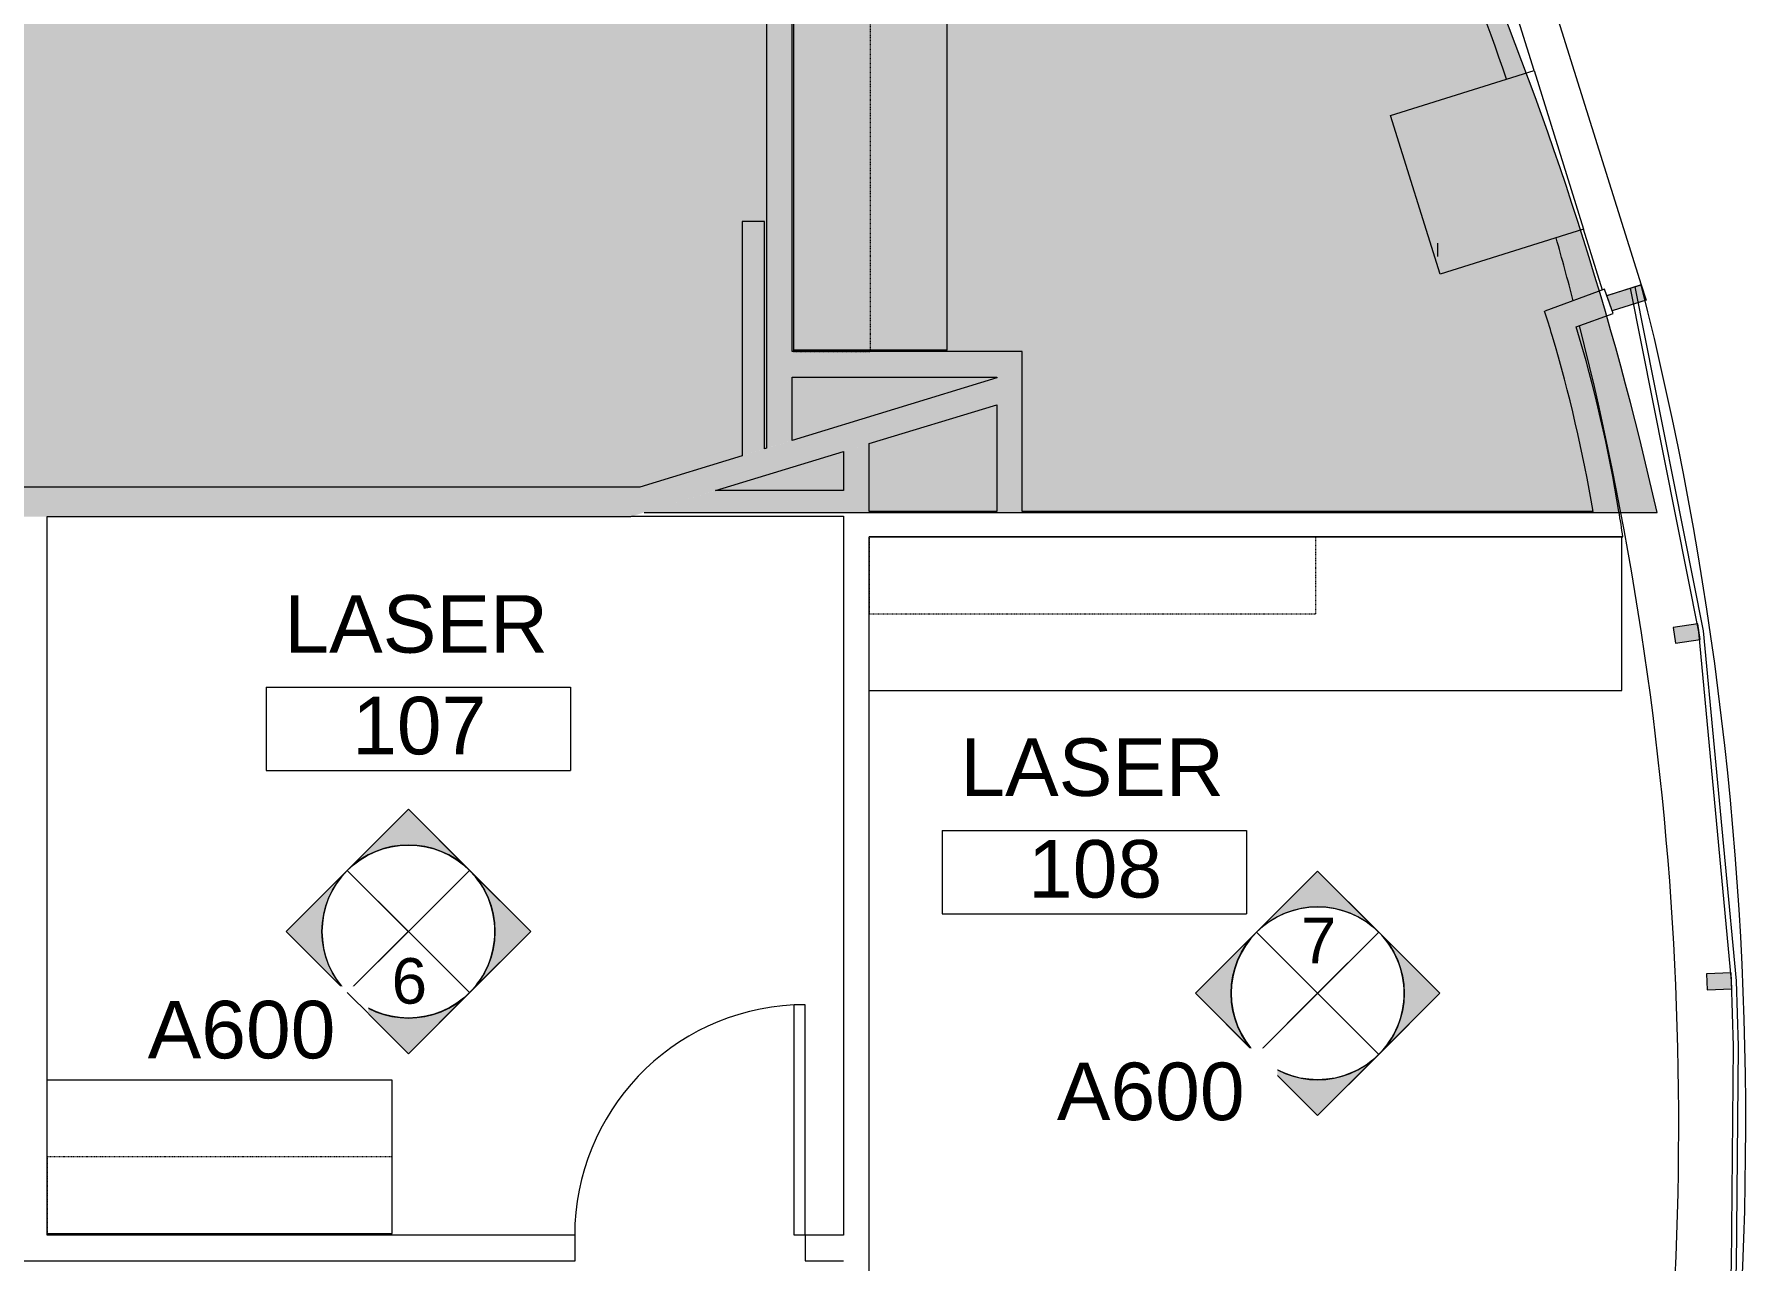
# Model space of a CAD drawing. Header units: inches. Extents: x 41 to 1584, y -595 to 378.
# Drawn here: x 1296.2 to 1563.9, y -98.4 to 93.4 of the extents above; entities that cross this region are included whole.
import ezdxf

# ---------------------------------------------------------------- set-up
doc = ezdxf.new("R2010")
doc.units = ezdxf.units.IN
doc.header["$MEASUREMENT"] = 0
doc.linetypes.add('Overhead', pattern=[0.15625, 0.09375, -0.0625])
for name, color, linetype, lineweight in [('A-AREA-IDEN', 2, 'Continuous', 20), ('A-DETL', 90, 'Continuous', 9), ('A-DETL-GENF', 92, 'Continuous', 9), ('A-DOOR', 31, 'Continuous', 13), ('A-EXIST-GLAZ', 250, 'Continuous', 9), ('A-WALL', 113, 'Continuous', 13), ('A-WALL-PATT', 111, 'Continuous', 13), ('EXTWINDOWS', 250, 'Continuous', 9), ('G-ANNO-SYMB', 111, 'Continuous', 9), ('I-WALL', 2, 'Continuous', 13), ('new block- skin dc_dwg', 8, 'Continuous', 9), ('Q-CASE', 31, 'Continuous', 13), ('S-EXIST-COLS', 250, 'Continuous', 9)]:
    doc.layers.add(name, color=color, linetype=linetype, lineweight=lineweight)
doc.styles.add('Arial_1', font='arial.ttf', dxfattribs={"height": 9})
doc.styles.add('Arial_2', font='arial.ttf', dxfattribs={"height": 7.125})

# ---------------------------------------------------------------- blocks, each defined once
blk = doc.blocks.new('Upper Cabinet - Standard Upper Cabinet-1775553-New Construction - Partition Plan')
at = {"layer": 'Q-CASE'}
blk.add_line((36.94, 0), (-47.26, 0), dxfattribs=at)
at = {"layer": 'Q-CASE', "linetype": 'Overhead', "lineweight": 9}
for p, q in [((-47.26, 0), (-47.26, -12)), ((36.94, -12), (36.94, 0)), ((-47.26, -12), (36.94, -12))]:
    blk.add_line(p, q, dxfattribs=at)
blk = doc.blocks.new('Counter Top _No Backsplash_ - Standard Counter Top-1758023-New Construction - Partition Plan')
at = {"layer": 'Q-CASE'}
for p, q in [((36.74, 0), (-47.26, 0)), ((-47.26, 0), (-47.26, -12)), ((36.74, 0), (36.74, -12)), ((-47.26, -12), (-47.26, -24)), ((36.74, -12), (36.74, -24)), ((-47.26, -24), (36.74, -24))]:
    blk.add_line(p, q, dxfattribs=at)
blk = doc.blocks.new('new block- skin dc_dwg-1925045-New Construction - Partition Plan')
at = {"layer": 'EXTWINDOWS'}
for points in [[(2773.78, 1399.94), (2772.94, 1402.3), (2778.31, 1403.98), (2779.06, 1401.59), (2773.93, 1399.99)], [(2783.68, 1347.93), (2787.51, 1348.51), (2787.14, 1350.98), (2783.31, 1350.4)], [(2788.63, 1293.71), (2792.5, 1293.87), (2792.39, 1296.37), (2788.52, 1296.2)]]:
    blk.add_hatch(color=256, dxfattribs=at).paths.add_polyline_path(points, flags=0)
at = {"layer": 'A-EXIST-GLAZ', "flags": 128}
for points in [[(2774.05, 1132.25), (2785.76, 1185.75), (2791.92, 1240.28), (2792.44, 1250.49), (2792.77, 1284.89), (2792.45, 1295.11), (2787.32, 1349.74), (2776.63, 1403.45)], [(2774.76, 1132.02), (2786.5, 1185.63), (2792.67, 1240.22), (2793.19, 1250.46), (2793.52, 1284.9), (2793.2, 1295.15), (2788.07, 1349.85), (2777.35, 1403.68)]]:
    blk.add_lwpolyline(points, dxfattribs=at)
at = {"layer": 'A-WALL', "color": 250, "lineweight": 9}
blk.add_line((2772.27, 1403.18), (2769.3, 1412.69), dxfattribs=at)
at = {"layer": 'A-WALL', "color": 250, "lineweight": 9, "flags": 128}
blk.add_lwpolyline([(2761.54, 1437.5), (2758.26, 1448), (2763.98, 1449.79), (2778.31, 1403.98), (2772.92, 1402.29)], dxfattribs=at)
at = {"layer": 'A-WALL', "color": 250, "lineweight": 9}
for centre, radius, start, end in [((2273.64, 1270.09), 511.32, 18.9519, 31.9872), ((2272.85, 1272.63), 511.33, 14.5976, 15.7403), ((2260.21, 1272.77), 534.46, 344.6958, 14.2118), ((2260.21, 1272.77), 534.46, 344.6958, 14.2118), ((2272.85, 1272.63), 511.33, 350.7423, 14.1475)]:
    blk.add_arc(centre, radius, start, end, dxfattribs=at)
at = {"layer": 'EXTWINDOWS'}
for p, q in [((2772.94, 1402.3), (2778.31, 1403.98)), ((2778.31, 1403.98), (2779.06, 1401.59)), ((2773.78, 1399.94), (2772.94, 1402.3)), ((2779.06, 1401.59), (2773.93, 1399.99)), ((2773.93, 1399.99), (2773.78, 1399.94)), ((2787.14, 1350.98), (2783.31, 1350.4)), ((2783.31, 1350.4), (2783.68, 1347.93)), ((2787.51, 1348.51), (2787.14, 1350.98)), ((2783.68, 1347.93), (2787.51, 1348.51)), ((2792.39, 1296.37), (2788.52, 1296.2)), ((2788.52, 1296.2), (2788.63, 1293.71)), ((2792.5, 1293.87), (2792.39, 1296.37)), ((2788.63, 1293.71), (2792.5, 1293.87))]:
    blk.add_line(p, q, dxfattribs=at)
at = {"layer": 'S-EXIST-COLS', "flags": 128}
blk.add_lwpolyline([(2746.86, 1405.67), (2739.1, 1430.48), (2761.54, 1437.5), (2769.3, 1412.69)], close=True, dxfattribs=at)
blk = doc.blocks.new('Single-Flush - 36_ x 96_-1939474-New Construction - Partition Plan')
at = {"layer": 'A-DOOR', "color": 7, "lineweight": 20}
for p, q in [((16.25, 2), (16.25, 38.02)), ((18, 38.02), (16.25, 38.02)), ((18, 2), (18, 38.02)), ((18, 2), (16.25, 2))]:
    blk.add_line(p, q, dxfattribs=at)
at = {"layer": 'A-DOOR', "lineweight": 9}
blk.add_arc((18, 2), 36.07, 92.7812, 180, dxfattribs=at)
blk = doc.blocks.new('Upper Cabinet - Standard Upper Cabinet-2071527-New Construction - Partition Plan')
at = {"layer": 'Q-CASE'}
blk.add_line((6.74, 0), (-47.26, 0), dxfattribs=at)
at = {"layer": 'Q-CASE', "linetype": 'Overhead', "lineweight": 9}
for p, q in [((-47.26, 0), (-47.26, -12)), ((6.74, -12), (6.74, 0)), ((-47.26, -12), (6.74, -12))]:
    blk.add_line(p, q, dxfattribs=at)
blk = doc.blocks.new('Counter Top _No Backsplash_ - Standard Counter Top-2071496-New Construction - Partition Plan')
at = {"layer": 'Q-CASE'}
for p, q in [((6.74, 0), (-47.26, 0)), ((-47.26, 0), (-47.26, -12)), ((6.74, 0), (6.74, -12)), ((-47.26, -12), (-47.26, -24)), ((6.74, -12), (6.74, -24)), ((-47.26, -24), (6.74, -24))]:
    blk.add_line(p, q, dxfattribs=at)
blk = doc.blocks.new('Counter Top _No Backsplash_ - Standard Counter Top-2088438-New Construction - Partition Plan')
at = {"layer": 'Q-CASE'}
for p, q in [((70.47, 0), (-47.26, 0)), ((-47.26, 0), (-47.26, -24)), ((70.47, 0), (70.47, -12)), ((70.47, -12), (70.47, -24)), ((-47.26, -24), (0.63, -24)), ((0.63, -24), (70.47, -24))]:
    blk.add_line(p, q, dxfattribs=at)
blk = doc.blocks.new('Upper Cabinet - Standard Upper Cabinet-2099876-New Construction - Partition Plan')
at = {"layer": 'Q-CASE'}
blk.add_line((22.58, 0), (-47.26, 0), dxfattribs=at)
at = {"layer": 'Q-CASE', "linetype": 'Overhead', "lineweight": 9}
for p, q in [((-47.26, 0), (-47.26, -12)), ((22.58, -12), (22.58, 0)), ((-47.26, -12), (22.58, -12))]:
    blk.add_line(p, q, dxfattribs=at)
blk = doc.blocks.new('Elevation - Interiors-59324-New Construction - Partition Plan')
at = {"layer": 'G-ANNO-SYMB'}
h = blk.add_hatch(color=256, dxfattribs=at)
edge = h.paths.add_edge_path(flags=0)
edge.add_line((-0.0996, 0.0996), (0, 0.1992))
edge.add_line((0, 0.1992), (0.0996, 0.0996))
edge.add_arc((0, 0), 0.1409, 45, 135)
h = blk.add_hatch(color=256, dxfattribs=at)
edge = h.paths.add_edge_path(flags=0)
edge.add_line((-0.1992, 0), (-0.0996, 0.0996))
edge.add_arc((0, 0), 0.1409, 135, 225)
edge.add_line((-0.0996, -0.0996), (-0.1992, 0))
h = blk.add_hatch(color=256, dxfattribs=at)
edge = h.paths.add_edge_path(flags=0)
edge.add_line((0.1992, 0), (0.0996, -0.0996))
edge.add_arc((0, 0), 0.1409, 315, 405)
edge.add_line((0.0996, 0.0996), (0.1992, 0))
h = blk.add_hatch(color=256, dxfattribs=at)
edge = h.paths.add_edge_path(flags=0)
edge.add_arc((0, 0), 0.1409, 225, 315)
edge.add_line((0.0996, -0.0996), (0, -0.1992))
edge.add_line((0, -0.1992), (-0.0996, -0.0996))
for p, q in [((0, 0.1992), (-0.1992, 0)), ((0, 0.1992), (-0.0996, 0.0996)), ((0.1992, 0), (0, 0.1992)), ((0.0996, 0.0996), (0, 0.1992)), ((-0.0996, 0.0996), (-0.1992, 0)), ((-0.0996, 0.0996), (0.0996, -0.0996)), ((0.0996, 0.0996), (-0.0996, -0.0996)), ((0, 0), (-0.0996, 0.0996)), ((-0.0996, 0.0996), (0, 0)), ((0.0996, 0.0996), (0, 0)), ((0, 0), (0.0996, 0.0996)), ((0.1992, 0), (0.0996, 0.0996)), ((0, -0.1992), (0.1992, 0)), ((-0.1992, 0), (0, -0.1992)), ((-0.1992, 0), (-0.0996, -0.0996)), ((-0.0996, -0.0996), (0, 0)), ((0, 0), (-0.0996, -0.0996)), ((0, 0), (0.0996, -0.0996)), ((0.0996, -0.0996), (0, 0)), ((0.0996, -0.0996), (0.1992, 0)), ((-0.0996, -0.0996), (0, -0.1992)), ((0, -0.1992), (0.0996, -0.0996))]:
    blk.add_line(p, q, dxfattribs=at)
blk.add_circle((0, 0), 0.1409, dxfattribs=at)
for start, end in [(45, 135), (45, 135), (135, 225), (135, 225), (315, 45), (315, 45), (225, 315), (225, 315)]:
    blk.add_arc((0, 0), 0.1409, start, end, dxfattribs=at)
blk = doc.blocks.new('Elevation - Triangle - 51_256_-58624-New Construction - Partition Plan')
at = {"layer": 'G-ANNO-SYMB'}
for p, q in [((0, 0.0996), (-0.0996, 0)), ((0.0996, 0), (0, 0.0996))]:
    blk.add_line(p, q, dxfattribs=at)
blk = doc.blocks.new('FORM Room Tag - Name _ Number-61107-New Construction - Partition Plan')
at = {"layer": 'A-AREA-IDEN'}
for p, q in [((-0.2444, -0.0231), (-0.2444, -0.1589)), ((-0.2444, -0.0231), (0.2515, -0.0231)), ((0.2515, -0.0231), (0.2515, -0.1589)), ((-0.2444, -0.1589), (0.2515, -0.1589))]:
    blk.add_line(p, q, dxfattribs=at)

msp = doc.modelspace()

# ---------------------------------------------------------------- hatches: boundary and pattern name
at = {"layer": 'A-DETL-GENF'}
h = msp.add_hatch(color=254, dxfattribs=at)
h.paths.add_polyline_path([(1391.56, 18.59), (1550.03, 18.59), (1546.24, 34.3), (1541.78, 50.51), (1537.22, 65.34), (1532, 80.64), (1526.31, 95.77), (1520.17, 110.72), (1513.56, 125.47), (1506.51, 140.02), (1499.01, 154.34), (1491.07, 168.42), (1482.71, 182.25), (1476.82, 191.35), (1462.37, 181.96), (1410.72, 181.96), (1410.72, 210.41), (1414.72, 210.41), (1414.72, 185.96), (1461.18, 185.96), (1474.65, 194.71), (1473.92, 195.82), (1464.72, 209.12), (1455.12, 222.12), (1445.13, 234.82), (1434.75, 247.21), (1423.99, 259.28), (1412.86, 271.01), (1401.39, 282.39), (1389.56, 293.41), (1377.41, 304.07), (1370.57, 309.7), (1367.63, 305.79), (1333.38, 305.79), (1333.38, 210.41), (1374.72, 210.41), (1374.72, 206.41), (1337.38, 206.41), (1337.38, 187.91), (1333.38, 187.91), (1333.38, 206.41), (1323.72, 206.41), (1323.72, 210.41), (1329.38, 210.41), (1329.38, 321.4), (1329.63, 321.22), (1339.06, 333.73), (1286.93, 373.01), (546.72, 373.01), (546.72, 333.98), (776.88, 333.98), (776.88, 329.98), (770.72, 329.98), (770.72, 210.41), (776.88, 210.41), (776.88, 206.41), (696.72, 206.41), (696.72, 210.41), (766.72, 210.41), (766.72, 329.98), (654.47, 329.98), (654.47, 292.38), (650.97, 292.38), (650.97, 329.98), (650.72, 329.98), (650.72, 210.41), (650.97, 210.41), (650.97, 256.38), (654.47, 256.38), (654.47, 210.41), (660.72, 210.41), (660.72, 206.41), (637.72, 206.41), (637.72, 210.41), (642.97, 210.41), (642.97, 256.38), (646.47, 256.38), (646.47, 210.41), (646.72, 210.41), (646.72, 329.98), (646.47, 329.98), (646.47, 292.38), (642.97, 292.38), (642.97, 329.98), (546.72, 329.98), (546.72, 183.41), (582.72, 183.41), (582.72, 210.41), (601.72, 210.41), (601.72, 206.41), (586.72, 206.41), (586.72, 145.96), (619.72, 145.96), (619.72, 141.96), (582.72, 141.96), (582.72, 168.96), (546.72, 168.96), (546.72, 22.57), (662.97, 22.57), (662.97, 64.42), (666.47, 64.42), (666.47, 22.57), (666.72, 22.57), (666.72, 141.96), (666.47, 141.96), (666.47, 100.11), (662.97, 100.11), (662.97, 141.96), (655.72, 141.96), (655.72, 145.96), (676.72, 145.96), (676.72, 141.96), (670.72, 141.96), (670.72, 22.57), (783.97, 22.57), (783.97, 64.11), (787.47, 64.11), (787.47, 22.57), (787.72, 22.57), (787.72, 99.65), (787.47, 99.84), (787.47, 98.7), (783.97, 98.7), (783.97, 102.47), (768.72, 113.96), (768.72, 141.96), (712.72, 141.96), (712.72, 145.96), (868.72, 145.96), (868.72, 141.96), (806.22, 141.96), (806.22, 120.9), (791.72, 101.64), (791.72, 22.57), (910.97, 22.57), (910.97, 64.11), (914.47, 64.11), (914.47, 22.57), (914.72, 22.57), (914.72, 141.96), (914.47, 141.96), (914.47, 98.11), (910.97, 98.11), (910.97, 141.96), (904.72, 141.96), (904.72, 145.96), (1132.65, 145.96), (1132.65, 141.96), (1042.72, 141.96), (1042.72, 22.57), (1174.9, 22.57), (1174.9, 64.11), (1178.4, 64.11), (1178.4, 22.57), (1178.65, 22.57), (1178.65, 141.96), (1178.4, 141.96), (1178.4, 97.22), (1174.9, 97.22), (1174.9, 141.96), (1168.65, 141.96), (1168.65, 145.96), (1232.72, 145.96), (1232.72, 141.96), (1214.72, 141.96), (1214.72, 125.28), (1202.65, 109.84), (1202.65, 22.57), (1274.72, 22.57), (1274.72, 141.96), (1268.72, 141.96), (1268.72, 145.96), (1284.72, 145.96), (1284.72, 141.96), (1278.72, 141.96), (1278.72, 22.57), (1390.92, 22.57), (1406.9, 27.46), (1406.9, 64.11), (1410.4, 64.11), (1410.4, 28.53), (1410.72, 28.63), (1410.72, 141.96), (1410.65, 141.96), (1410.65, 98.11), (1406.65, 98.11), (1406.65, 141.96), (1320.72, 141.96), (1320.72, 145.96), (1333.38, 145.96), (1333.38, 151.91), (1337.38, 151.91), (1337.38, 145.96), (1414.72, 145.96), (1414.72, 43.76), (1450.72, 43.76), (1450.72, 39.76), (1414.72, 39.76), (1414.72, 29.85), (1446.72, 39.63), (1446.72, 35.45), (1401.39, 21.59)], flags=0)
h.paths.add_polyline_path([(1185.76, 22.57), (1198.65, 22.57), (1198.65, 105.58), (1182.65, 105.58), (1182.65, 22.57)], flags=0)
h.paths.add_polyline_path([(788.51, 104.05), (802.22, 122.24), (802.22, 141.96), (772.72, 141.96), (772.72, 115.96), (787.72, 104.66)], flags=0)
h.paths.add_polyline_path([(1197.37, 109.58), (1210.72, 126.65), (1210.72, 141.96), (1182.65, 141.96), (1182.65, 109.58)], flags=0)
h.paths.add_polyline_path([(580.9, 172.96), (582.72, 172.96), (582.72, 179.41), (546.72, 179.41), (546.72, 172.96)], flags=0)
h.paths.add_polyline_path([(1182.65, 206.41), (1160.82, 206.41), (1160.82, 210.41), (1223.84, 210.41), (1223.84, 318.54), (1114.82, 318.54), (1114.82, 210.41), (1124.82, 210.41), (1124.82, 206.41), (1104.82, 206.41), (1104.82, 210.41), (1110.82, 210.41), (1110.82, 318.54), (1035.09, 318.54), (1035.09, 210.41), (1068.82, 210.41), (1068.82, 206.41), (1031.09, 206.41), (1031.09, 329.98), (1025.09, 329.98), (1025.09, 333.98), (1031.09, 333.98), (1031.09, 372.02), (1035.09, 372.02), (1035.09, 322.54), (1227.84, 322.54), (1227.84, 210.41), (1287.72, 210.41), (1287.72, 206.41), (1210.72, 206.41)], flags=0)
h.paths.add_polyline_path([(967.09, 206.41), (901.72, 206.41), (901.72, 210.41), (943.09, 210.41), (943.09, 299.45), (919.09, 299.45), (919.09, 329.98), (859.72, 329.98), (859.72, 210.41), (865.72, 210.41), (865.72, 206.41), (812.88, 206.41), (812.88, 210.41), (855.72, 210.41), (855.72, 329.98), (812.88, 329.98), (812.88, 333.98), (989.09, 333.98), (989.09, 329.98), (971.09, 329.98), (971.09, 284.45), (967.09, 284.45), (967.09, 299.45), (947.09, 299.45), (947.09, 210.41), (967.09, 210.41), (967.09, 224.45), (971.09, 224.45), (971.09, 206.41)], flags=0)
h.paths.add_polyline_path([(947.09, 303.45), (967.09, 303.45), (967.09, 329.98), (923.09, 329.98), (923.09, 303.45), (943.09, 303.45)], flags=0)
h.paths.add_polyline_path([(1352.15, 309.79), (1365.64, 309.79), (1367.48, 312.24), (1364.25, 314.87), (1358.84, 319.05), (1351.86, 309.79)], flags=0)
h.paths.add_polyline_path([(1335.24, 309.79), (1344.8, 309.79), (1333.38, 318.39), (1333.38, 309.79)], flags=0)
h.paths.add_polyline_path([(1348.52, 312), (1355.68, 321.5), (1351.44, 324.74), (1342.3, 331.38), (1335.24, 322), (1347.78, 312.55)], flags=0)
at = {"layer": 'A-WALL-PATT'}
h = msp.add_hatch(color=8, dxfattribs=at)
h.paths.add_polyline_path([(1410.72, 28.63), (1414.72, 29.85), (1414.72, 145.96), (1410.72, 145.96), (1410.72, 43.76)], flags=0)
h.paths.add_polyline_path([(1410.72, 181.96), (1414.72, 181.96), (1414.72, 206.41), (1410.72, 206.41), (1410.72, 185.96)], flags=0)
for points in [[(1406.9, 27.46), (1410.4, 28.53), (1410.4, 64.11), (1406.9, 64.11), (1406.9, 28.63)], [(1426.96, 39.76), (1450.72, 39.76), (1450.72, 43.76), (1414.72, 43.76), (1414.72, 39.76), (1426.78, 39.76)], [(1389.47, 17.95), (1446.72, 35.45), (1446.72, 39.63), (1390.92, 22.57), (1389.49, 18.01)], [(1207.47, 17.95), (1389.47, 17.95), (1390.92, 22.57), (1038.69, 22.57), (1038.72, 20.26), (1038.85, 20.17), (1038.85, 20.09), (1038.69, 20.09), (1038.72, 17.95), (1185.76, 17.95)]]:
    msp.add_hatch(color=8, dxfattribs=at).paths.add_polyline_path(points, flags=0)

# ---------------------------------------------------------------- linework, layer by layer
at = {"layer": 'A-DETL', "lineweight": 13}
for p, q in [((1515.66, 60.71), (1515.66, 58.62)), ((1391.56, 18.59), (1550.03, 18.59))]:
    msp.add_line(p, q, dxfattribs=at)
msp.add_arc((1036.66, -96.9), 526.19, 12.6778, 33.2195, dxfattribs=at)
at = {"layer": 'A-WALL', "color": 7, "lineweight": 20}
for p, q in [((1414.72, 43.76), (1414.72, 145.96)), ((1410.72, 141.96), (1410.72, 28.63)), ((1541.78, 53.5), (1532.43, 50.1)), ((1543.15, 49.74), (1541.78, 53.5)), ((1537.37, 47.64), (1543.15, 49.74)), ((1450.72, 43.76), (1414.72, 43.76)), ((1450.72, 18.76), (1450.72, 43.76)), ((1414.72, 29.85), (1414.72, 39.76)), ((1414.72, 39.76), (1446.72, 39.76)), ((1446.72, 39.63), (1414.72, 29.85)), ((1446.72, 39.76), (1446.72, 39.63)), ((1426.78, 29.36), (1446.72, 35.45)), ((1446.72, 35.45), (1446.72, 18.76)), ((1406.9, 27.46), (1390.92, 22.57)), ((1402.76, 22.01), (1422.78, 28.13)), ((1410.72, 28.63), (1410.4, 28.53)), ((1422.78, 28.13), (1422.78, 22.01)), ((1426.78, 18.76), (1426.78, 29.36)), ((1422.78, 22.01), (1402.76, 22.01)), ((1446.72, 18.76), (1426.78, 18.76)), ((1539.99, 18.76), (1450.72, 18.76)), ((1298.18, -94.45), (1298.18, 17.95)), ((1389.47, 17.95), (1389.67, 18.01)), ((1389.67, 18.01), (1422.78, 18.01)), ((1422.78, 18.01), (1422.78, -94.45)), ((1426.78, -116.59), (1426.78, 14.76)), ((1426.78, 14.76), (1544.67, 14.76)), ((1380.78, -94.45), (1298.18, -94.45)), ((1380.78, -98.45), (1380.78, -94.45)), ((1422.78, -94.45), (1416.78, -94.45)), ((1416.78, -94.45), (1416.78, -98.45)), ((1212.57, -98.45), (1380.78, -98.45)), ((1416.78, -98.45), (1422.78, -98.45))]:
    msp.add_line(p, q, dxfattribs=at)
for radius, start, end in [(229.08, 16.6059, 17.6077), (229.08, 9.5386, 16.6059), (233.08, 9.3735, 16.6642), (233.08, 8.3782, 9.3735)]:
    msp.add_arc((1314.08, -19.2), radius, start, end, dxfattribs=at)
at = {"layer": 'I-WALL', "color": 7, "lineweight": 20}
for p, q in [((1406.9, 64.11), (1406.9, 27.46)), ((1410.4, 64.11), (1406.9, 64.11)), ((1410.4, 28.53), (1410.4, 64.11)), ((1390.92, 22.57), (1278.72, 22.57)), ((1298.18, 17.95), (1389.47, 17.95))]:
    msp.add_line(p, q, dxfattribs=at)

# ---------------------------------------------------------------- block references
at = {"layer": 'A-AREA-IDEN', "xscale": 95.99999999999994, "yscale": 95.99999999999994, "zscale": 95.99999999999994}
for p in [(1355.91, -6.52), (1461.64, -28.92)]:
    msp.add_blockref('FORM Room Tag - Name _ Number-61107-New Construction - Partition Plan', p, dxfattribs=at)
at = {"layer": 'A-DOOR'}
msp.add_blockref('Single-Flush - 36_ x 96_-1939474-New Construction - Partition Plan', (1398.78, -96.45), dxfattribs=at)
at = {"layer": 'G-ANNO-SYMB', "xscale": 95.99999999999994, "yscale": 95.99999999999994, "zscale": 95.99999999999994}
for name, p in [('Elevation - Interiors-59324-New Construction - Partition Plan', (1354.71, -46.95)), ('Elevation - Interiors-59324-New Construction - Partition Plan', (1496.92, -56.61)), ('Elevation - Triangle - 51_256_-58624-New Construction - Partition Plan', (1496.92, -47.05))]:
    msp.add_blockref(name, p, dxfattribs=at)
at = {"layer": 'new block- skin dc_dwg', "color": 250}
msp.add_blockref('new block- skin dc_dwg-1925045-New Construction - Partition Plan', (-1230.78, -1349.79), dxfattribs=at)
at = {"layer": 'Q-CASE'}
for name, p, rotation in [('Upper Cabinet - Standard Upper Cabinet-1775553-New Construction - Partition Plan', (1414.96, 91.02), 90), ('Counter Top _No Backsplash_ - Standard Counter Top-1758023-New Construction - Partition Plan', (1438.96, 80.7), 269.9999999999998), ('Counter Top _No Backsplash_ - Standard Counter Top-2088438-New Construction - Partition Plan', (1497.25, -9.24), 180), ('Counter Top _No Backsplash_ - Standard Counter Top-2071496-New Construction - Partition Plan', (1304.92, -94.2), 180), ('Upper Cabinet - Standard Upper Cabinet-2071527-New Construction - Partition Plan', (1304.92, -94.2), 180)]:
    msp.add_blockref(name, p, dxfattribs=dict(at, rotation=rotation))
msp.add_blockref('Upper Cabinet - Standard Upper Cabinet-2099876-New Construction - Partition Plan', (1474.04, 14.76), dxfattribs=at)

# ---------------------------------------------------------------- texts
at = {"layer": 'A-AREA-IDEN', "lineweight": 9, "char_height": 9, "attachment_point": 2, "line_spacing_factor": 0.941778, "style": 'Arial_1'}
for s, insert, width in [('LASER', (1355.92, 5.66), 49.2534), ('107', (1356.39, -10.24), 25.1225), ('LASER', (1461.65, -16.74), 49.2534), ('108', (1462.11, -32.64), 25.1225)]:
    msp.add_mtext(s, dxfattribs=dict(at, insert=insert, width=width))
at = {"layer": 'G-ANNO-SYMB', "char_height": 7.12, "width": 6.6294, "attachment_point": 2, "line_spacing_factor": 0.941778, "style": 'Arial_2'}
for s, insert in [('7', (1497.07, -44.8)), ('6', (1354.85, -51.11))]:
    msp.add_mtext(s, dxfattribs=dict(at, insert=insert))

# ---------------------------------------------------------------- next in the draw order: texts
at = {"layer": 'G-ANNO-SYMB', "char_height": 9, "width": 35.1495, "attachment_point": 2, "line_spacing_factor": 0.941778, "style": 'Arial_1', "bg_fill": 3, "box_fill_scale": 1.25, "bg_fill_color": 256, "bg_fill_true_color": 13158600, "bg_fill_transparency": 0}
for insert in [(1328.6, -57.79), (1470.81, -67.45)]:
    msp.add_mtext('A600', dxfattribs=dict(at, insert=insert))

# ---------------------------------------------------------------- next in the draw order: block references
at = {"layer": 'G-ANNO-SYMB', "extrusion": (0, 0, -1), "xscale": 95.99999999999994, "yscale": 95.99999999999994, "zscale": 95.99999999999994, "rotation": 180}
msp.add_blockref('Elevation - Triangle - 51_256_-58624-New Construction - Partition Plan', (-1354.71, -56.51), dxfattribs=at)

doc.saveas('drawing.dxf')
